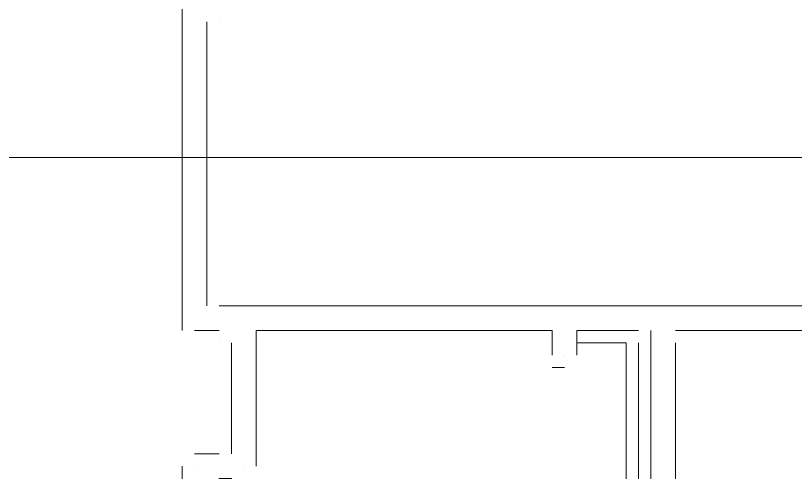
# Model space of a CAD drawing. Header units: millimetres. Extents: x 906 to 41302, y 848 to 28850.
# Drawn here: x 18460 to 18526.9, y 17384.7 to 17423.9 of the extents above; entities that cross this region are included whole.
import ezdxf

# ---------------------------------------------------------------- set-up
doc = ezdxf.new("R2010")
doc.units = ezdxf.units.MM
doc.layers.add('PDF_X-단위세대$및$주동평면도$A-DOOR', color=7, linetype='Continuous')
doc.layers.add('PDF_X-단위세대$및$주동평면도$A-ST-AXIS-CEN', color=7, linetype='Continuous')

msp = doc.modelspace()

# ---------------------------------------------------------------- linework, layer by layer
at = {"layer": 'PDF_X-단위세대$및$주동평면도$A-DOOR', "lineweight": 9}
for points in [[(18474.278, 17450.869), (18474.278, 17396.894)], [(18476.395, 17423.353), (18476.395, 17399.011)], [(18476.395, 17423.353), (18476.395, 17423.353)], [(18477.453, 17423.353), (18477.453, 17423.353)], [(18529.312, 17401.128), (18529.312, 17399.011), (18477.453, 17399.011)], [(18476.395, 17399.011), (18476.395, 17399.011)], [(18477.453, 17399.011), (18477.453, 17399.011)], [(18474.278, 17396.894), (18474.278, 17396.894)], [(18475.337, 17396.894), (18477.453, 17396.894)], [(18475.337, 17396.894), (18475.337, 17396.894)], [(18477.453, 17354.561), (18477.453, 17384.194), (18478.512, 17384.194), (18478.512, 17354.561), (18512.378, 17354.561), (18512.378, 17395.836), (18508.145, 17395.836), (18508.145, 17396.894), (18512.378, 17396.894)], [(18477.453, 17396.894), (18477.453, 17396.894)], [(18506.028, 17394.778), (18506.028, 17396.894), (18480.628, 17396.894), (18480.628, 17385.253)], [(18480.628, 17396.894), (18480.628, 17396.894)], [(18506.028, 17396.894), (18506.028, 17396.894)], [(18508.145, 17396.894), (18508.145, 17396.894)], [(18508.145, 17394.778), (18508.145, 17396.894), (18513.437, 17396.894)], [(18508.145, 17396.894), (18508.145, 17396.894)], [(18512.378, 17396.894), (18512.378, 17396.894)], [(18513.437, 17396.894), (18513.437, 17396.894)], [(18514.495, 17353.503), (18514.495, 17396.894)], [(18514.495, 17396.894), (18514.495, 17396.894)], [(18531.428, 17396.894), (18516.612, 17396.894)], [(18516.612, 17396.894), (18516.612, 17396.894)], [(18477.453, 17395.836), (18477.453, 17395.836)], [(18478.512, 17395.836), (18478.512, 17386.311)], [(18478.512, 17395.836), (18478.512, 17395.836)], [(18508.145, 17395.836), (18508.145, 17395.836)], [(18512.378, 17395.836), (18512.378, 17395.836)], [(18512.378, 17395.836), (18512.378, 17395.836)], [(18513.437, 17395.836), (18513.437, 17354.561)], [(18513.437, 17395.836), (18513.437, 17395.836)], [(18516.612, 17395.836), (18516.612, 17353.503), (18518.728, 17353.503), (18518.728, 17350.328), (18515.553, 17349.269), (18515.553, 17350.328)], [(18516.612, 17395.836), (18516.612, 17395.836)], [(18506.028, 17394.778), (18506.028, 17394.778)], [(18506.028, 17394.778), (18506.028, 17394.778)], [(18507.087, 17394.778), (18507.087, 17394.778)], [(18508.145, 17394.778), (18508.145, 17394.778)], [(18507.087, 17393.719), (18506.028, 17393.719)], [(18506.028, 17393.719), (18506.028, 17393.719)], [(18507.087, 17393.719), (18507.087, 17393.719)], [(18477.453, 17386.311), (18475.337, 17386.311)], [(18475.337, 17386.311), (18475.337, 17386.311)], [(18477.453, 17386.311), (18477.453, 17386.311)], [(18478.512, 17386.311), (18478.512, 17386.311)], [(18474.278, 17341.861), (18474.278, 17369.378), (18474.278, 17385.253)], [(18474.278, 17385.253), (18474.278, 17385.253)], [(18475.337, 17385.253), (18475.337, 17385.253)], [(18479.57, 17385.253), (18479.57, 17385.253)], [(18480.628, 17385.253), (18480.628, 17385.253)]]:
    msp.add_lwpolyline(points, dxfattribs=at)
at = {"layer": 'PDF_X-단위세대$및$주동평면도$A-ST-AXIS-CEN', "lineweight": 5}
msp.add_lwpolyline([(18149.37, 17411.711), (19914.671, 17411.711)], dxfattribs=at)

doc.saveas('drawing.dxf')
